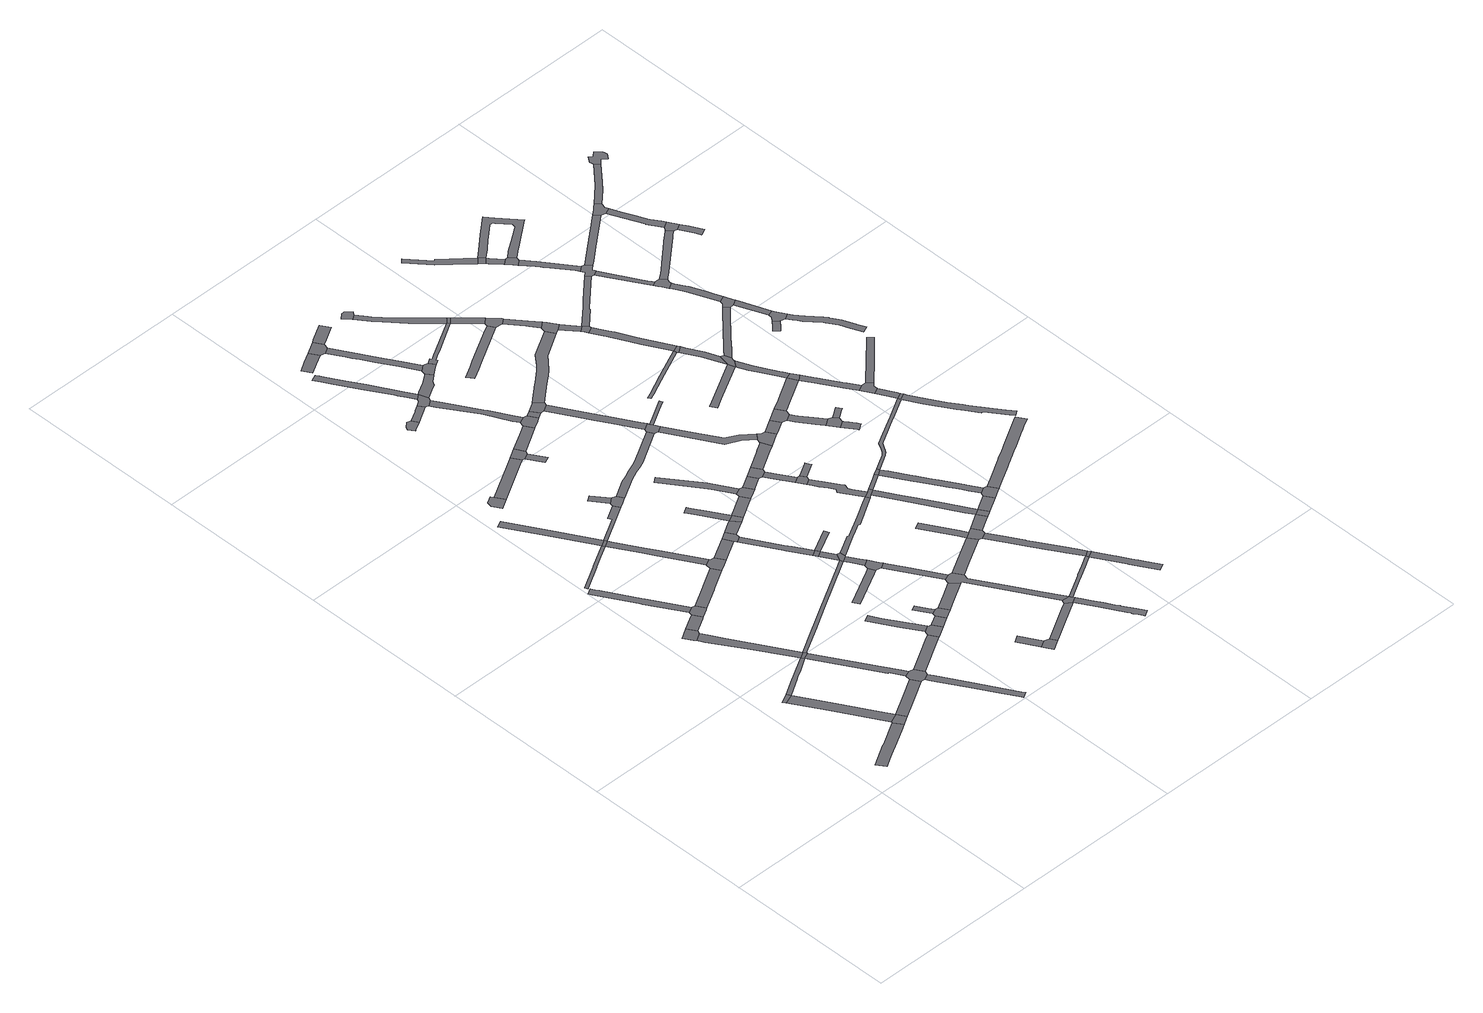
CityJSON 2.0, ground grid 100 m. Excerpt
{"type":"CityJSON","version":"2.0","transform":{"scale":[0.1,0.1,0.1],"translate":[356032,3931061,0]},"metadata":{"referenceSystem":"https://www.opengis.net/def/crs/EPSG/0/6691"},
"CityObjects":{
"road1":{"type":"Road","attributes":{"RoadStructureAttribute.sectionType":"1"},"geometry":[{"type":"MultiSurface","lod":"1","boundaries":[[[0,1,2,3,4,5,6,7,8,9]]]}]},
"road2":{"type":"Road","geometry":[{"type":"MultiSurface","lod":"1","boundaries":[[[10,11,12,13]]]}]},
"road3":{"type":"Road","attributes":{"RoadStructureAttribute.sectionType":"1"},"geometry":[{"type":"MultiSurface","lod":"1","boundaries":[[[13,14,15,16,17,18,19,10]]]}]},
"road4":{"type":"Road","geometry":[{"type":"MultiSurface","lod":"1","boundaries":[[[5,20,16,15,21,6]]]}]},
"road5":{"type":"Road","geometry":[{"type":"MultiSurface","lod":"1","boundaries":[[[22,23,24,25,26,27,28]]]}]},
"road6":{"type":"Road","attributes":{"RoadStructureAttribute.sectionType":"1"},"geometry":[{"type":"MultiSurface","lod":"1","boundaries":[[[29,30,31,24,23,32,33,34,35,36]]]}]},
"road7":{"type":"Road","attributes":{"RoadStructureAttribute.sectionType":"1"},"geometry":[{"type":"MultiSurface","lod":"1","boundaries":[[[37,35,38,39,11,10,40,41,42,37,43,44,45,46,47,48,49,50,51]]]}]},
"road8":{"type":"Road","attributes":{"RoadStructureAttribute.sectionType":"1"},"geometry":[{"type":"MultiSurface","lod":"1","boundaries":[[[52,53,26,25,54,55,56]]]}]},
"road9":{"type":"Road","attributes":{"RoadStructureAttribute.sectionType":"1"},"geometry":[{"type":"MultiSurface","lod":"1","boundaries":[[[57,58,59,60,61,62,63,64,65,66,67]]]}]},
"road10":{"type":"Road","attributes":{"RoadStructureAttribute.sectionType":"1"},"geometry":[{"type":"MultiSurface","lod":"1","boundaries":[[[68,69,16,20,70,71,72]]]}]},
"road11":{"type":"Road","geometry":[{"type":"MultiSurface","lod":"1","boundaries":[[[73,36,35,37,51]]]}]},
"road12":{"type":"Road","geometry":[{"type":"MultiSurface","lod":"1","boundaries":[[[55,74,75,76,77,61,60,56]]]}]},
"road13":{"type":"Road","attributes":{"RoadStructureAttribute.sectionType":"1"},"geometry":[{"type":"MultiSurface","lod":"1","boundaries":[[[78,79,80,81,82,83,84,85,86,87,88]]]}]},
"road14":{"type":"Road","geometry":[{"type":"MultiSurface","lod":"1","boundaries":[[[89,90,47,46,68,72,91,92,93]]]}]},
"road15":{"type":"Road","attributes":{"RoadStructureAttribute.sectionType":"1"},"geometry":[{"type":"MultiSurface","lod":"1","boundaries":[[[94,95,96,97,98,99,100,88]]]}]},
"road16":{"type":"Road","attributes":{"RoadStructureAttribute.sectionType":"1"},"geometry":[{"type":"MultiSurface","lod":"1","boundaries":[[[92,101,102,103,104,105,106,107,108,109,110,93]]]}]},
"road17":{"type":"Road","attributes":{"RoadStructureAttribute.sectionType":"1"},"geometry":[{"type":"MultiSurface","lod":"1","boundaries":[[[111,112,77,76,113,114,115,116]]]}]},
"road18":{"type":"Road","geometry":[{"type":"MultiSurface","lod":"1","boundaries":[[[87,117,94,88]]]}]},
"road19":{"type":"Road","geometry":[{"type":"MultiSurface","lod":"1","boundaries":[[[118,119,120,121,122,123,124,125,126,127]]]}]},
"road20":{"type":"Road","attributes":{"RoadStructureAttribute.sectionType":"1"},"geometry":[{"type":"MultiSurface","lod":"1","boundaries":[[[89,128,129,130,131,132,90]]]}]},
"road21":{"type":"Road","attributes":{"RoadStructureAttribute.sectionType":"1"},"geometry":[{"type":"MultiSurface","lod":"1","boundaries":[[[133,134,135,117,87,136,137,138,139,140]]]}]},
"road22":{"type":"Road","attributes":{"RoadStructureAttribute.sectionType":"1"},"geometry":[{"type":"MultiSurface","lod":"1","boundaries":[[[73,141,142,143,144,145,146,147,148,149,150,151,36]]]}]},
"road23":{"type":"Road","geometry":[{"type":"MultiSurface","lod":"1","boundaries":[[[139,116,115,152,153,154,155,156,140]]]}]},
"road24":{"type":"Road","attributes":{"RoadStructureAttribute.sectionType":"1"},"geometry":[{"type":"MultiSurface","lod":"1","boundaries":[[[157,158,159,94,117,160,161,162]]]}]},
"road25":{"type":"Road","attributes":{"RoadStructureAttribute.sectionType":"1"},"geometry":[{"type":"MultiSurface","lod":"1","boundaries":[[[163,164,165,166,167,168,169,170]]]}]},
"road26":{"type":"Road","attributes":{"RoadStructureAttribute.sectionType":"1"},"geometry":[{"type":"MultiSurface","lod":"1","boundaries":[[[171,172,125,124,173,174,175,176]]]}]},
"road27":{"type":"Road","geometry":[{"type":"MultiSurface","lod":"1","boundaries":[[[129,177,178,179,170,169,130]]]}]},
"road28":{"type":"Road","attributes":{"RoadStructureAttribute.sectionType":"1"},"geometry":[{"type":"MultiSurface","lod":"1","boundaries":[[[153,180,181,154]]]}]},
"road29":{"type":"Road","geometry":[{"type":"MultiSurface","lod":"1","boundaries":[[[182,183,184,185]]]}]},
"road30":{"type":"Road","attributes":{"RoadStructureAttribute.sectionType":"1"},"geometry":[{"type":"MultiSurface","lod":"1","boundaries":[[[186,178,177,187,188,189]]]}]},
"road31":{"type":"Road","geometry":[{"type":"MultiSurface","lod":"1","boundaries":[[[184,162,161,190,191,192,193,185]]]}]},
"road32":{"type":"Road","geometry":[{"type":"MultiSurface","lod":"1","boundaries":[[[194,195,196,197,198,199,200]]]}]},
"road33":{"type":"Road","geometry":[{"type":"MultiSurface","lod":"1","boundaries":[[[201,202,203,204,205,206]]]}]},
"road34":{"type":"Road","attributes":{"RoadStructureAttribute.sectionType":"1"},"geometry":[{"type":"MultiSurface","lod":"1","boundaries":[[[207,208,209,210,211,212]]]}]},
"road35":{"type":"Road","geometry":[{"type":"MultiSurface","lod":"1","boundaries":[[[213,214,215,181,180,216]]]}]},
"road36":{"type":"Road","geometry":[{"type":"MultiSurface","lod":"1","boundaries":[[[188,217,218,206,205,189]]]}]},
"road37":{"type":"Road","geometry":[{"type":"MultiSurface","lod":"1","boundaries":[[[219,220,221,222]]]}]},
"road38":{"type":"Road","geometry":[{"type":"MultiSurface","lod":"1","boundaries":[[[175,223,224,225,226,176]]]}]},
"road39":{"type":"Road","attributes":{"RoadStructureAttribute.sectionType":"1"},"geometry":[{"type":"MultiSurface","lod":"1","boundaries":[[[227,228,229,230,213,216,231,232,233]]]}]},
"road40":{"type":"Road","geometry":[{"type":"MultiSurface","lod":"1","boundaries":[[[234,235,224,223]]]}]},
"road41":{"type":"Road","geometry":[{"type":"MultiSurface","lod":"1","boundaries":[[[221,236,237,238,239,222]]]}]},
"road42":{"type":"Road","attributes":{"RoadStructureAttribute.sectionType":"1"},"geometry":[{"type":"MultiSurface","lod":"1","boundaries":[[[199,240,241,242,243,200]]]}]},
"road43":{"type":"Road","attributes":{"RoadStructureAttribute.sectionType":"1"},"geometry":[{"type":"MultiSurface","lod":"1","boundaries":[[[244,245,246,215,214]]]}]},
"road44":{"type":"Road","attributes":{"RoadStructureAttribute.sectionType":"1"},"geometry":[{"type":"MultiSurface","lod":"1","boundaries":[[[247,248,249,250,251,252,245,253]]]}]},
"road45":{"type":"Road","geometry":[{"type":"MultiSurface","lod":"1","boundaries":[[[254,255,227,233]]]}]},
"road46":{"type":"Road","attributes":{"RoadStructureAttribute.sectionType":"1"},"geometry":[{"type":"MultiSurface","lod":"1","boundaries":[[[254,147,256,255]]]}]},
"road47":{"type":"Road","attributes":{"RoadStructureAttribute.sectionType":"1"},"geometry":[{"type":"MultiSurface","lod":"1","boundaries":[[[257,258,259,260,261,262,263,264,265,266,267,268,269,270,271,272]]]}]},
"road48":{"type":"Road","geometry":[{"type":"MultiSurface","lod":"1","boundaries":[[[273,274,275,256,147,146]]]}]},
"road49":{"type":"Road","geometry":[{"type":"MultiSurface","lod":"1","boundaries":[[[245,244,276,253]]]}]},
"road50":{"type":"Road","geometry":[{"type":"MultiSurface","lod":"1","boundaries":[[[277,278,279,218,217,280,281]]]}]},
"road51":{"type":"Road","attributes":{"RoadStructureAttribute.sectionType":"1"},"geometry":[{"type":"MultiSurface","lod":"1","boundaries":[[[282,283,284,285,286,287]]]}]},
"road52":{"type":"Road","attributes":{"RoadStructureAttribute.sectionType":"1"},"geometry":[{"type":"MultiSurface","lod":"1","boundaries":[[[288,289,290,291,273,146]]]}]},
"road53":{"type":"Road","attributes":{"RoadStructureAttribute.sectionType":"1"},"geometry":[{"type":"MultiSurface","lod":"1","boundaries":[[[292,226,225,293,294,295]]]}]},
"road54":{"type":"Road","geometry":[{"type":"MultiSurface","lod":"1","boundaries":[[[296,297,298,272,271,299,241,240]]]}]},
"road55":{"type":"Road","geometry":[{"type":"MultiSurface","lod":"1","boundaries":[[[300,301,290,289,212,211,302,303]]]}]},
"road56":{"type":"Road","geometry":[{"type":"MultiSurface","lod":"1","boundaries":[[[304,305,227,255]]]}]},
"road57":{"type":"Road","attributes":{"RoadStructureAttribute.sectionType":"1"},"geometry":[{"type":"MultiSurface","lod":"1","boundaries":[[[306,307,308,300,303,309,310,311,312]]]}]},
"road58":{"type":"Road","attributes":{"RoadStructureAttribute.sectionType":"1"},"geometry":[{"type":"MultiSurface","lod":"1","boundaries":[[[313,314,315,316,317,297,296,318,319,320,321,322]]]}]},
"road59":{"type":"Road","attributes":{"RoadStructureAttribute.sectionType":"1"},"geometry":[{"type":"MultiSurface","lod":"1","boundaries":[[[253,276,323,324]]]}]},
"road60":{"type":"Road","geometry":[{"type":"MultiSurface","lod":"1","boundaries":[[[325,284,283,326,327,328]]]}]},
"road61":{"type":"Road","attributes":{"RoadStructureAttribute.sectionType":"1"},"geometry":[{"type":"MultiSurface","lod":"1","boundaries":[[[329,330,331,332,333,334,193,192,335,336,337,338,339,340,341]]]}]},
"road62":{"type":"Road","attributes":{"RoadStructureAttribute.sectionType":"1"},"geometry":[{"type":"MultiSurface","lod":"1","boundaries":[[[342,343,344,345,346,347,348,349,350,351]]]}]},
"road63":{"type":"Road","attributes":{"RoadStructureAttribute.sectionType":"1"},"geometry":[{"type":"MultiSurface","lod":"1","boundaries":[[[352,353,354,272,298,355,356,357,358,359,360]]]}]},
"road64":{"type":"Road","geometry":[{"type":"MultiSurface","lod":"1","boundaries":[[[295,294,361,362,363,313,322]]]}]},
"road65":{"type":"Road","attributes":{"RoadStructureAttribute.sectionType":"1"},"geometry":[{"type":"MultiSurface","lod":"1","boundaries":[[[326,364,365,366,367,368,369,370,371,372,373,374,327]]]}]},
"road66":{"type":"Road","attributes":{"RoadStructureAttribute.sectionType":"1"},"geometry":[{"type":"MultiSurface","lod":"1","boundaries":[[[375,376,377,378,379,380,381,382,383,384,385,386,239,238,387,388,384,389,390,391,392,393,394,395,396,397]]]}]},
"road67":{"type":"Road","attributes":{"RoadStructureAttribute.sectionType":"1"},"geometry":[{"type":"MultiSurface","lod":"1","boundaries":[[[312,277,281,398,399,400,401,402,403,404,405,406,407,306]]]}]},
"road68":{"type":"Road","geometry":[{"type":"MultiSurface","lod":"1","boundaries":[[[323,408,409,410,342,351,411,324]]]}]},
"road69":{"type":"Road","attributes":{"RoadStructureAttribute.sectionType":"1"},"geometry":[{"type":"MultiSurface","lod":"1","boundaries":[[[363,362,412,413]]]}]},
"road70":{"type":"Road","attributes":{"RoadStructureAttribute.sectionType":"1"},"geometry":[{"type":"MultiSurface","lod":"1","boundaries":[[[414,415,416,417,325,328]]]}]},
"road71":{"type":"Road","attributes":{"RoadStructureAttribute.sectionType":"1"},"geometry":[{"type":"MultiSurface","lod":"1","boundaries":[[[418,419,420,421,422,423,275,274,424,425,426,427,428,429,430,431,432]]]}]},
"road72":{"type":"Road","geometry":[{"type":"MultiSurface","lod":"1","boundaries":[[[359,433,434,435,436,370,369,360]]]}]},
"road73":{"type":"Road","geometry":[{"type":"MultiSurface","lod":"1","boundaries":[[[412,437,438,439,440,441,442,443,413]]]}]},
"road74":{"type":"Road","geometry":[{"type":"MultiSurface","lod":"1","boundaries":[[[401,385,384,383,444,402]]]}]},
"road75":{"type":"Road","attributes":{"RoadStructureAttribute.sectionType":"1"},"geometry":[{"type":"MultiSurface","lod":"1","boundaries":[[[445,446,410,409,447,448]]]}]},
"road76":{"type":"Road","attributes":{"RoadStructureAttribute.sectionType":"1"},"geometry":[{"type":"MultiSurface","lod":"1","boundaries":[[[449,407,406,450,451,452]]]}]},
"road77":{"type":"Road","attributes":{"RoadStructureAttribute.sectionType":"1"},"geometry":[{"type":"MultiSurface","lod":"1","boundaries":[[[453,454,455,456,457,458,459,460,461,462,439,438]]]}]},
"road78":{"type":"Road","geometry":[{"type":"MultiSurface","lod":"1","boundaries":[[[463,464,445,448,465,466]]]}]},
"road79":{"type":"Road","attributes":{"RoadStructureAttribute.sectionType":"1"},"geometry":[{"type":"MultiSurface","lod":"1","boundaries":[[[465,467,468,469,470,466]]]}]},
"road80":{"type":"Road","geometry":[{"type":"MultiSurface","lod":"1","boundaries":[[[340,471,472,473,474,458,457,341]]]}]},
"road81":{"type":"Road","geometry":[{"type":"MultiSurface","lod":"1","boundaries":[[[475,476,477,478,479,480]]]}]},
"road82":{"type":"Road","geometry":[{"type":"MultiSurface","lod":"1","boundaries":[[[481,469,468,482,483,484]]]}]},
"road83":{"type":"Road","attributes":{"RoadStructureAttribute.sectionType":"1"},"geometry":[{"type":"MultiSurface","lod":"1","boundaries":[[[485,486,487,488,489,490,452]]]}]},
"road84":{"type":"Road","attributes":{"RoadStructureAttribute.sectionType":"1"},"geometry":[{"type":"MultiSurface","lod":"1","boundaries":[[[491,492,493,494,495,496,402,444,497,498,499,500,501,502,503,504,505]]]}]},
"road85":{"type":"Road","attributes":{"RoadStructureAttribute.sectionType":"1"},"geometry":[{"type":"MultiSurface","lod":"1","boundaries":[[[506,507,508,509,510,435,434,511,512,513,514,515,516,517,518]]]}]},
"road86":{"type":"Road","attributes":{"RoadStructureAttribute.sectionType":"1"},"geometry":[{"type":"MultiSurface","lod":"1","boundaries":[[[519,520,521,522,523,524,525,526,483,482,527,528,529,530,531,532,432]]]}]},
"road87":{"type":"Road","geometry":[{"type":"MultiSurface","lod":"1","boundaries":[[[451,533,534,535,536,537,485,452]]]}]},
"road88":{"type":"Road","attributes":{"RoadStructureAttribute.sectionType":"1"},"geometry":[{"type":"MultiSurface","lod":"1","boundaries":[[[538,539,540,541,542,464,463,543,544,545]]]}]},
"road89":{"type":"Road","geometry":[{"type":"MultiSurface","lod":"1","boundaries":[[[431,546,547,548,519,432]]]}]},
"road90":{"type":"Road","attributes":{"RoadStructureAttribute.sectionType":"1"},"geometry":[{"type":"MultiSurface","lod":"1","boundaries":[[[549,550,551,552,553,554,555,556,557,558,559,560]]]}]},
"road91":{"type":"Road","geometry":[{"type":"MultiSurface","lod":"1","boundaries":[[[561,562,563,564,481,484]]]}]},
"road92":{"type":"Road","attributes":{"RoadStructureAttribute.sectionType":"1"},"geometry":[{"type":"MultiSurface","lod":"1","boundaries":[[[471,565,566,567,568,569,570,571,572,472]]]}]},
"road93":{"type":"Road","geometry":[{"type":"MultiSurface","lod":"1","boundaries":[[[473,573,574,575,576,474]]]}]},
"road94":{"type":"Road","attributes":{"RoadStructureAttribute.sectionType":"1"},"geometry":[{"type":"MultiSurface","lod":"1","boundaries":[[[577,578,579,580,581,582,583,476,475,584,585,586,587,518]]]}]},
"road95":{"type":"Road","attributes":{"RoadStructureAttribute.sectionType":"1"},"geometry":[{"type":"MultiSurface","lod":"1","boundaries":[[[588,589,590,591,592,593,594,442,441,595,596,597,598,599,600,601]]]}]},
"road96":{"type":"Road","attributes":{"RoadStructureAttribute.sectionType":"1"},"geometry":[{"type":"MultiSurface","lod":"1","boundaries":[[[602,603,604,605,606,607,608,609,610,534,533,611,612,613,614,615,616,617,618,505]]]}]},
"road97":{"type":"Road","attributes":{"RoadStructureAttribute.sectionType":"1"},"geometry":[{"type":"MultiSurface","lod":"1","boundaries":[[[536,619,620,621,622,537]]]}]},
"road98":{"type":"Road","attributes":{"RoadStructureAttribute.sectionType":"1"},"geometry":[{"type":"MultiSurface","lod":"1","boundaries":[[[623,624,625,547,546,626,627,628,621,629]]]}]},
"road99":{"type":"Road","attributes":{"RoadStructureAttribute.sectionType":"1"},"geometry":[{"type":"MultiSurface","lod":"1","boundaries":[[[630,548,547,631,632,633]]]}]},
"road100":{"type":"Road","geometry":[{"type":"MultiSurface","lod":"1","boundaries":[[[544,634,635,636,637,638,569,568,639,545]]]}]},
"road101":{"type":"Road","geometry":[{"type":"MultiSurface","lod":"1","boundaries":[[[505,504,640,602]]]}]},
"road102":{"type":"Road","geometry":[{"type":"MultiSurface","lod":"1","boundaries":[[[517,641,577,518]]]}]},
"road103":{"type":"Road","geometry":[{"type":"MultiSurface","lod":"1","boundaries":[[[621,620,642,643,644,645,629]]]}]},
"road104":{"type":"Road","geometry":[{"type":"MultiSurface","lod":"1","boundaries":[[[633,632,646,647]]]}]},
"road105":{"type":"Road","attributes":{"RoadStructureAttribute.sectionType":"1"},"geometry":[{"type":"MultiSurface","lod":"1","boundaries":[[[648,649,650,651,652,653,640,504,654,655,656,657,658,659]]]}]},
"road106":{"type":"Road","attributes":{"RoadStructureAttribute.sectionType":"1"},"geometry":[{"type":"MultiSurface","lod":"1","boundaries":[[[660,661,662,641,517,663,664,665]]]}]},
"road107":{"type":"Road","attributes":{"RoadStructureAttribute.sectionType":"1"},"geometry":[{"type":"MultiSurface","lod":"1","boundaries":[[[636,666,667,668,637]]]}]},
"road108":{"type":"Road","attributes":{"RoadStructureAttribute.sectionType":"1"},"geometry":[{"type":"MultiSurface","lod":"1","boundaries":[[[645,669,670,671,672,673,629]]]}]},
"road109":{"type":"Road","attributes":{"RoadStructureAttribute.sectionType":"1"},"geometry":[{"type":"MultiSurface","lod":"1","boundaries":[[[632,674,675,676,677,678,679,680,681,682,683,684,685,686,687,688,689,690,691,646]]]}]},
"road110":{"type":"Road","geometry":[{"type":"MultiSurface","lod":"1","boundaries":[[[692,660,665,549,560,693,694]]]}]},
"road111":{"type":"Road","attributes":{"RoadStructureAttribute.sectionType":"1"},"geometry":[{"type":"MultiSurface","lod":"1","boundaries":[[[695,696,697,698,699,700,701,702,703]]]}]},
"road112":{"type":"Road","attributes":{"RoadStructureAttribute.sectionType":"1"},"geometry":[{"type":"MultiSurface","lod":"1","boundaries":[[[693,704,705,706,707,708,694]]]}]},
"road113":{"type":"Road","geometry":[{"type":"MultiSurface","lod":"1","boundaries":[[[709,710,668,667,711,712]]]}]},
"road114":{"type":"Road","geometry":[{"type":"MultiSurface","lod":"1","boundaries":[[[683,682,713,670,669,714,715,716]]]}]},
"road115":{"type":"Road","geometry":[{"type":"MultiSurface","lod":"1","boundaries":[[[600,717,718,719,707,706,601]]]}]},
"road116":{"type":"Road","attributes":{"RoadStructureAttribute.sectionType":"1"},"geometry":[{"type":"MultiSurface","lod":"1","boundaries":[[[711,720,721,722,723,724,725,726,727,712]]]}]},
"road117":{"type":"Road","attributes":{"RoadStructureAttribute.sectionType":"1"},"geometry":[{"type":"MultiSurface","lod":"1","boundaries":[[[728,729,730,731,732,733]]]}]},
"road118":{"type":"Road","attributes":{"RoadStructureAttribute.sectionType":"1"},"geometry":[{"type":"MultiSurface","lod":"1","boundaries":[[[718,717,734,735]]]}]},
"road119":{"type":"Road","geometry":[{"type":"MultiSurface","lod":"1","boundaries":[[[736,737,724,723,738,739]]]}]},
"road120":{"type":"Road","geometry":[{"type":"MultiSurface","lod":"1","boundaries":[[[740,735,734,741,742,743]]]}]},
"road121":{"type":"Road","attributes":{"RoadStructureAttribute.sectionType":"1"},"geometry":[{"type":"MultiSurface","lod":"1","boundaries":[[[738,744,745,746,747,748,749,750,751,752,739]]]}]},
"road122":{"type":"Road","attributes":{"RoadStructureAttribute.sectionType":"1"},"geometry":[{"type":"MultiSurface","lod":"1","boundaries":[[[742,753,754,755,756,757,703,758,759,760,761,762,763,743]]]}]},
"road123":{"type":"Road","attributes":{"RoadStructureAttribute.sectionType":"1"},"geometry":[{"type":"MultiSurface","lod":"1","boundaries":[[[764,765,766,767,768,769,770,771,772,773,774,710,709]]]}]},
"road124":{"type":"Road","geometry":[{"type":"MultiSurface","lod":"1","boundaries":[[[736,775,776,777,778,779,780,781,782,737]]]}]},
"road125":{"type":"Road","geometry":[{"type":"MultiSurface","lod":"1","boundaries":[[[783,758,703,702,784]]]}]},
"road126":{"type":"Road","attributes":{"RoadStructureAttribute.sectionType":"1"},"geometry":[{"type":"MultiSurface","lod":"1","boundaries":[[[785,786,787,788,789,790,791,792,793,794]]]}]},
"road127":{"type":"Road","attributes":{"RoadStructureAttribute.sectionType":"1"},"geometry":[{"type":"MultiSurface","lod":"1","boundaries":[[[795,796,797,783,784,798,799,733]]]}]},
"road128":{"type":"Road","geometry":[{"type":"MultiSurface","lod":"1","boundaries":[[[800,801,802,803,795,733,732,804]]]}]},
"road129":{"type":"Road","attributes":{"RoadStructureAttribute.sectionType":"1"},"geometry":[{"type":"MultiSurface","lod":"1","boundaries":[[[805,806,807,770,808,809,810,811,812,813,800,804]]]}]},
"road130":{"type":"Road","attributes":{"RoadStructureAttribute.sectionType":"1"},"geometry":[{"type":"MultiSurface","lod":"1","boundaries":[[[646,814,815,816,817,818,819,820,821,822,823,824,825,826,827,828,829,830,831,832,833,834,835,836,837,838,839,840,841,842,843,844,845,846,827,847,848,849,850,851,852,853,854,855,856,857,858,859,860,647]]]}]},
"road131":{"type":"Road","geometry":[{"type":"MultiSurface","lod":"1","boundaries":[[[769,861,808,770]]]}]},
"road132":{"type":"Road","attributes":{"RoadStructureAttribute.sectionType":"1"},"geometry":[{"type":"MultiSurface","lod":"1","boundaries":[[[740,862,863,864,865,866,867,868,735]]]}]},
"road133":{"type":"Road","attributes":{"RoadStructureAttribute.sectionType":"1"},"geometry":[{"type":"MultiSurface","lod":"1","boundaries":[[[715,869,870,871,872,873,874,875,876,877,878,879,880,881,882,883,884,885,886,887,888,889,890,891,892,893,716]]]}]},
"road134":{"type":"Road","geometry":[{"type":"MultiSurface","lod":"1","boundaries":[[[894,789,788,895,896]]]}]},
"road135":{"type":"Road","attributes":{"RoadStructureAttribute.sectionType":"1"},"geometry":[{"type":"MultiSurface","lod":"1","boundaries":[[[897,898,899,900,894,896]]]}]},
"road136":{"type":"Road","attributes":{"RoadStructureAttribute.sectionType":"1"},"geometry":[{"type":"MultiSurface","lod":"1","boundaries":[[[901,902,903,904,905,861,769,906,907,908]]]}]},
"road137":{"type":"Road","geometry":[{"type":"MultiSurface","lod":"1","boundaries":[[[909,910,911,899,898,912,913]]]}]},
"road138":{"type":"Road","geometry":[{"type":"MultiSurface","lod":"1","boundaries":[[[901,908,914,915,916,917,918]]]}]},
"road139":{"type":"Road","attributes":{"RoadStructureAttribute.sectionType":"1"},"geometry":[{"type":"MultiSurface","lod":"1","boundaries":[[[919,915,914,920,847,921]]]}]},
"road140":{"type":"Road","geometry":[{"type":"MultiSurface","lod":"1","boundaries":[[[847,827,846,921]]]}]},
"road141":{"type":"Road","attributes":{"RoadStructureAttribute.sectionType":"1"},"geometry":[{"type":"MultiSurface","lod":"1","boundaries":[[[922,923,924,925,926,927,803,802,928,929,930,931,932,933,934,935]]]}]},
"road142":{"type":"Road","attributes":{"RoadStructureAttribute.sectionType":"1"},"geometry":[{"type":"MultiSurface","lod":"1","boundaries":[[[936,909,913,937,938,939,940,941,942,943]]]}]},
"road143":{"type":"Road","geometry":[{"type":"MultiSurface","lod":"1","boundaries":[[[942,944,866,865,945,946,947,948,949,950,951,952,943]]]}]},
"road144":{"type":"Road","attributes":{"RoadStructureAttribute.sectionType":"1"},"geometry":[{"type":"MultiSurface","lod":"1","boundaries":[[[910,953,954,955,956,957,958,959,960,789,894,961,962,963,964,965,966,967,968,969,970,971,972,911]]]}]},
"road145":{"type":"Road","attributes":{"RoadStructureAttribute.sectionType":"1"},"geometry":[{"type":"MultiSurface","lod":"1","boundaries":[[[973,974,975,976,977,978,979,980,981,982,983,946,945]]]}]},
"road146":{"type":"Road","geometry":[{"type":"MultiSurface","lod":"1","boundaries":[[[984,985,986,987,988,989,990,991]]]}]},
"road147":{"type":"Road","attributes":{"RoadStructureAttribute.sectionType":"1"},"geometry":[{"type":"MultiSurface","lod":"1","boundaries":[[[917,992,993,994,995,996,997,918]]]}]},
"road148":{"type":"Road","geometry":[{"type":"MultiSurface","lod":"1","boundaries":[[[998,999,1000,1001,977,976,1002,1003,1004,1005,1006,1007]]]}]},
"road149":{"type":"Road","attributes":{"RoadStructureAttribute.sectionType":"1"},"geometry":[{"type":"MultiSurface","lod":"1","boundaries":[[[1008,1009,1010,1011,1012,1013,1014,1007,1006,1015,1016,1017,1018,1019,1020,1021,1022]]]}]},
"road150":{"type":"Road","geometry":[{"type":"MultiSurface","lod":"1","boundaries":[[[1023,1024,935,934,1025,1026,1027,1008,1022]]]}]},
"road151":{"type":"Road","attributes":{"RoadStructureAttribute.sectionType":"1"},"geometry":[{"type":"MultiSurface","lod":"1","boundaries":[[[1028,1029,1026,1025,1030]]]}]},
"road152":{"type":"Road","geometry":[{"type":"MultiSurface","lod":"1","boundaries":[[[1031,1032,1033,1028,1030,1034,984,991]]]}]},
"road153":{"type":"Road","attributes":{"RoadStructureAttribute.sectionType":"1"},"geometry":[{"type":"MultiSurface","lod":"1","boundaries":[[[1035,1036,1037,1038,1039,1040,1041,951,950,1042,1043,1044,1045,1046,1047,1048]]]}]},
"road154":{"type":"Road","attributes":{"RoadStructureAttribute.sectionType":"1"},"geometry":[{"type":"MultiSurface","lod":"1","boundaries":[[[1049,1050,1051,1052,1053,1054,1055,1056,1057,1058,1059,1060,1061,1062,1032,1031,1063,1064,1065,1066,1067,1068,1069,1070,1071]]]}]},
"road155":{"type":"Road","attributes":{"RoadStructureAttribute.sectionType":"1"},"geometry":[{"type":"MultiSurface","lod":"1","boundaries":[[[1072,1073,1074,1075,1001,1000,1076,1077,1078,1079,1080,1081]]]}]},
"road156":{"type":"Road","geometry":[{"type":"MultiSurface","lod":"1","boundaries":[[[1082,1083,1084,1085,1086,1087,1035,1048,1088,1089]]]}]},
"road157":{"type":"Road","attributes":{"RoadStructureAttribute.sectionType":"1"},"geometry":[{"type":"MultiSurface","lod":"1","boundaries":[[[1088,1090,1091,1092,1093,1094,1095,1096,1097,1098,1099,1089]]]}]},
"road158":{"type":"Road","geometry":[{"type":"MultiSurface","lod":"1","boundaries":[[[1094,1093,1100,1081,1080,1101,1102]]]}]},
"road159":{"type":"Road","attributes":{"RoadStructureAttribute.sectionType":"1"},"geometry":[{"type":"MultiSurface","lod":"1","boundaries":[[[1101,1103,1104,1105,1106,1107,1108,1109,1102]]]}]},
"road160":{"type":"Road","attributes":{"RoadStructureAttribute.sectionType":"1"},"geometry":[{"type":"MultiSurface","lod":"1","boundaries":[[[1110,1111,1112,1113,1114,1115,1084,1083]]]}]},
"road161":{"type":"Road","geometry":[{"type":"MultiSurface","lod":"1","boundaries":[[[1116,1113,1112,1117,1118,1119,1120,1121,1122,1123,1124,1125]]]}]}
},
"vertices":[
[158,123,0],[176,134,0],[236,169,0],[289,200,0],[392,259,0],[437,286,0],[402,335,0],[260,252,0],[250,247,0],[121,172,0],
[189,832,0],[177,853,0],[123,826,0],[133,809,0],
[244,619,0],[403,344,0],[459,368,0],[416,442,0],[304,634,0],[225,770,0],
[489,316,0],[407,338,0],
[133,1461,0],[144,1451,0],[188,1479,0],[196,1498,0],[166,1550,0],[128,1528,0],[103,1513,0],
[319,1252,0],[255,1362,0],[211,1440,0],[165,1412,0],[278,1228,0],[397,1033,0],[419,997,0],[454,1017,0],
[429,979,0],[297,925,0],[282,916,0],[295,897,0],[309,905,0],[353,930,0],[553,768,0],[646,610,0],[651,613,0],[696,535,0],[729,549,0],[709,582,0],[657,671,0],[584,796,0],[467,996,0],
[247,1597,0],[244,1595,0],[277,1545,0],[289,1552,0],[259,1604,0],
[14,2055,0],[133,1847,0],[143,1830,0],[263,1624,0],[298,1643,0],[178,1851,0],[168,1867,0],[60,2054,0],[49,2073,0],[38,2093,0],[4,2073,0],
[689,502,0],[582,440,0],[580,369,0],[612,388,0],[722,452,0],
[464,1001,0],
[313,1566,0],[326,1573,0],[348,1586,0],[317,1638,0],
[166,2202,0],[164,2200,0],[25,2120,0],[23,2119,0],[32,2102,0],[33,2103,0],[173,2185,0],[175,2186,0],[242,2225,0],[314,2267,0],[304,2282,0],
[788,490,0],[756,541,0],[723,452,0],[743,449,0],[778,468,0],
[339,2303,0],[202,2541,0],[74,2762,0],[37,2744,0],[167,2522,0],[168,2521,0],[293,2302,0],
[761,418,0],[872,226,0],[942,107,0],[987,29,0],[998,10,0],[1030,28,0],[1019,48,0],[992,95,0],[905,247,0],[796,438,0],
[451,1716,0],[440,1709,0],[470,1657,0],[482,1664,0],[597,1731,0],[566,1783,0],
[348,2287,0],
[125,2898,0],[122,2886,0],[119,2875,0],[149,2824,0],[177,2840,0],[209,2859,0],[211,2860,0],[177,2910,0],[166,2928,0],[126,2904,0],
[996,612,0],[1017,624,0],[987,676,0],[948,653,0],[873,610,0],
[480,2058,0],[442,2124,0],[359,2269,0],[409,2101,0],[446,2036,0],[540,1875,0],[573,1816,0],[609,1837,0],
[470,1006,0],[631,1099,0],[657,1114,0],[761,1175,0],[1039,1337,0],[1073,1357,0],[1066,1373,0],[1014,1343,0],[752,1192,0],[655,1135,0],[596,1100,0],
[618,1744,0],[667,1772,0],[637,1824,0],[617,1827,0],[614,1827,0],
[467,2405,0],[478,2384,0],[477,2383,0],[487,2368,0],[570,2417,0],[549,2453,0],
[1015,750,0],[910,924,0],[875,986,0],[840,966,0],[921,824,0],[979,729,0],[995,702,0],[1031,723,0],
[413,3048,0],[380,3028,0],[410,2976,0],[442,2994,0],[471,3012,0],[441,3064,0],
[1082,661,0],[1051,713,0],[1035,717,0],
[792,1845,0],[763,1898,0],
[520,2589,0],[488,2566,0],[554,2474,0],[586,2499,0],
[1058,717,0],[1083,662,0],[1141,696,0],[1111,748,0],
[591,2429,0],[622,2447,0],[635,2454,0],[613,2491,0],
[261,3611,0],[234,3589,0],[227,3570,0],[247,3536,0],[254,3541,0],[304,3569,0],[284,3604,0],
[1126,815,0],[1090,875,0],[1064,860,0],[1100,797,0],[1117,769,0],[1145,783,0],
[1095,1218,0],[890,1107,0],[909,1073,0],[1116,1183,0],[1139,1196,0],[1121,1233,0],
[834,1848,0],[837,1871,0],[806,1923,0],[801,1829,0],
[1196,728,0],[1165,780,0],
[1296,355,0],[1257,332,0],[1324,214,0],[1363,236,0],
[485,3008,0],[522,3026,0],[529,3046,0],[499,3098,0],
[1029,1513,0],[968,1615,0],[959,1631,0],[948,1649,0],[916,1631,0],[927,1612,0],[996,1493,0],
[539,2917,0],[576,2935,0],
[1336,192,0],[1356,157,0],[1417,192,0],[1396,228,0],
[406,3628,0],[385,3663,0],[350,3642,0],[346,3640,0],
[921,1920,0],[884,1968,0],[868,1959,0],
[853,2101,0],[813,2169,0],[801,2189,0],[766,2168,0],[769,2163,0],[800,2110,0],[920,1989,0],
[1010,1470,0],[1043,1490,0],
[1088,1416,0],
[433,3744,0],[406,3793,0],[315,3954,0],[262,4046,0],[207,4142,0],[195,4163,0],[185,4180,0],[148,4163,0],[171,4124,0],[204,4068,0],[282,3933,0],[360,3800,0],[368,3785,0],[391,3742,0],[417,3697,0],[446,3719,0],
[1107,1376,0],[1107,1378,0],[1107,1411,0],
[949,1937,0],
[1330,875,0],[1245,826,0],[1239,822,0],[1233,749,0],[1372,831,0],
[246,4234,0],[305,4268,0],[275,4321,0],[214,4286,0],[159,4253,0],[189,4201,0],
[1092,1325,0],[1129,1261,0],[1162,1281,0],[1143,1313,0],
[592,3152,0],[622,3100,0],[683,3135,0],[653,3187,0],
[425,3623,0],[460,3647,0],[467,3666,0],[413,3680,0],
[1205,1207,0],[1193,1228,0],[1144,1195,0],[1172,1188,0],
[1175,1560,0],[1162,1584,0],
[1373,919,0],[1262,1110,0],[1216,1189,0],[1220,1105,0],[1236,1078,0],[1256,1043,0],[1337,904,0],
[697,3233,0],[676,3270,0],[608,3392,0],[604,3398,0],[482,3607,0],[444,3590,0],[568,3398,0],[574,3386,0],[641,3248,0],[659,3216,0],
[1076,2010,0],[1046,2062,0],
[346,4362,0],[334,4261,0],[369,4281,0],[377,4310,0],
[861,2612,0],[835,2601,0],[790,2581,0],[751,2565,0],[712,2548,0],[628,2499,0],[758,2526,0],[800,2544,0],[809,2547,0],[840,2560,0],[881,2577,0],[1076,2690,0],[1056,2725,0],
[1086,2101,0],[1065,2138,0],[1030,2199,0],[1004,2244,0],[850,2456,0],[818,2432,0],[965,2227,0],[985,2193,0],[1021,2131,0],[1049,2086,0],
[568,3797,0],[521,3764,0],[460,3728,0],[516,3693,0],[551,3712,0],[568,3738,0],[598,3763,0],[605,3768,0],[577,3803,0],
[717,3155,0],[750,3175,0],[720,3226,0],
[387,4170,0],[404,4141,0],[424,4106,0],[464,4038,0],[525,3933,0],[583,3833,0],[616,3857,0],[560,3954,0],[500,4056,0],[459,4127,0],[453,4136,0],
[1887,36,0],[1858,86,0],[1819,153,0],[1818,156,0],[1803,180,0],[1773,233,0],[1741,288,0],[1715,332,0],[1701,356,0],[1668,338,0],[1633,365,0],[1611,352,0],[1439,205,0],[1521,253,0],[1712,263,0],[1740,214,0],[1807,96,0],[1817,79,0],[1818,76,0],[1822,68,0],[1836,44,0],[1848,23,0],[1852,16,0],
[1380,835,0],[1508,615,0],[1578,496,0],[1642,387,0],[1686,382,0],[1609,514,0],[1539,634,0],[1422,835,0],[1429,863,0],[1397,915,0],
[1114,2032,0],[1136,2045,0],[1106,2097,0],[1047,2069,0],
[783,3194,0],[750,3244,0],
[391,4318,0],[489,4376,0],[459,4428,0],[362,4372,0],
[1447,1596,0],[1354,1542,0],[1229,1471,0],[1222,1467,0],[1217,1475,0],[1159,1441,0],[1234,1452,0],[1247,1460,0],[1319,1500,0],[1325,1491,0],[1384,1526,0],[1394,1532,0],[1474,1582,0],[1500,1598,0],[1487,1619,0],
[649,3803,0],[666,3814,0],[645,3848,0],[636,3851,0],
[787,3194,0],[804,3194,0],[843,3216,0],[847,3233,0],[847,3234,0],[805,3277,0],[799,3273,0],
[1695,366,0],
[1179,2140,0],[1146,2121,0],[1148,2052,0],[1209,2088,0],
[1487,967,0],[1520,916,0],[1664,1000,0],[1631,1051,0],
[914,3002,0],[932,2970,0],[977,2892,0],[1031,2798,0],[1062,2744,0],[1101,2767,0],[1083,2797,0],[1001,2941,0],[971,2992,0],[951,3028,0],
[1268,2122,0],[1237,2174,0],[1228,2083,0],[1264,2103,0],
[1258,2034,0],[1316,1939,0],[1349,1960,0],[1310,2026,0],
[1096,2685,0],[1135,2707,0],[1117,2739,0],[1107,2755,0],
[609,4343,0],[635,4365,0],[651,4382,0],[618,4412,0],[599,4412,0],[570,4385,0],
[1364,1958,0],[1346,1890,0],[1380,1910,0],[1385,1930,0],
[1666,1071,0],[1643,1113,0],[1536,1297,0],[1501,1277,0],[1608,1090,0],[1614,1080,0],
[1948,535,0],[1890,501,0],[1828,465,0],[1823,462,0],[1821,461,0],[1748,419,0],[1754,401,0],[1819,439,0],[1821,440,0],[1823,441,0],[1831,446,0],[1895,483,0],[1956,519,0],[1962,523,0],[1954,539,0],
[863,3962,0],[749,3896,0],[709,3873,0],[679,3855,0],[673,3865,0],[674,3818,0],[693,3830,0],[687,3839,0],[715,3855,0],[759,3880,0],[872,3946,0],[932,3982,0],[919,3995,0],
[1521,1638,0],[1479,1707,0],[1468,1725,0],[1476,1753,0],[1463,1774,0],[1439,1814,0],[1414,1854,0],[1396,1884,0],[1361,1864,0],[1379,1833,0],[1405,1793,0],[1424,1762,0],[1412,1740,0],[1428,1714,0],
[1684,993,0],[1720,1013,0],[1722,1024,0],[1725,1034,0],[1694,1087,0],
[1375,2257,0],[1355,2246,0],[1351,2243,0],[1345,2240,0],[1347,2238,0],[1390,2193,0],[1427,2214,0],[1400,2273,0],
[1516,1609,0],[1550,1630,0],[1539,1649,0],
[1048,3841,0],[1021,3825,0],[812,3706,0],[775,3684,0],[705,3644,0],[707,3642,0],[729,3606,0],[736,3610,0],[790,3641,0],[835,3667,0],[981,3751,0],[1072,3803,0],
[1469,1977,0],[1455,2002,0],[1451,2008,0],[1444,2004,0],
[1178,2541,0],[1266,2388,0],[1345,2351,0],[1407,2300,0],[1433,2331,0],[1367,2385,0],[1298,2422,0],[1217,2563,0],
[1215,2796,0],[1271,2828,0],[1261,2844,0],[1179,2796,0],
[947,4022,0],[866,4103,0],[818,4151,0],[773,4196,0],[721,4254,0],[697,4279,0],[677,4308,0],[665,4267,0],[672,4258,0],[785,4128,0],[806,4107,0],
[1066,3518,0],[1032,3479,0],[1012,3456,0],[997,3439,0],[991,3432,0],[922,3374,0],[910,3365,0],[955,3325,0],[1001,3364,0],[1031,3389,0],[1079,3443,0],[1104,3471,0],[1253,3560,0],[1222,3612,0],
[1987,560,0],[1962,604,0],[1931,655,0],[1924,668,0],[1844,801,0],[1827,830,0],[1826,833,0],[1817,848,0],[1766,934,0],[1745,889,0],[1809,780,0],[1825,754,0],[1826,751,0],[1840,729,0],[1889,647,0],[1903,624,0],[1920,595,0],
[1777,1066,0],[1817,1089,0],[1784,1140,0],[1767,1130,0],
[1739,1300,0],[1663,1433,0],[1624,1501,0],[1558,1537,0],[1625,1418,0],[1757,1187,0],[1819,1161,0],
[1608,1689,0],[1638,1685,0],[1646,1690,0],[1637,1706,0],
[1453,2230,0],[1470,2240,0],[1504,2259,0],[1474,2311,0],[1454,2313,0],[1401,2275,0],
[1998,542,0],
[960,4010,0],
[1818,1090,0],[1829,1096,0],[1830,1097,0],[1849,1108,0],
[1680,1712,0],[1672,1726,0],
[2137,301,0],[2119,333,0],[2109,351,0],[2101,364,0],[2063,431,0],[2054,447,0],[2027,412,0],[2061,351,0],[2066,343,0],[2101,281,0],[2145,206,0],[2181,225,0],
[1082,3888,0],[1064,3908,0],[1057,3916,0],[1026,3889,0],[1044,3869,0],[1052,3861,0],
[1515,2266,0],[1581,2304,0],[1550,2356,0],
[1940,1161,0],[1909,1214,0],[1840,1173,0],[1831,1168,0],[1830,1167,0],
[1651,1683,0],[1739,1534,0],[1741,1530,0],[1772,1478,0],[1832,1377,0],[1834,1374,0],[1866,1320,0],[1883,1291,0],[1916,1235,0],[1950,1256,0],[1907,1331,0],[1901,1341,0],[1835,1452,0],[1833,1455,0],[1809,1496,0],[1774,1555,0],[1758,1582,0],[1702,1676,0],
[1137,3828,0],[1112,3797,0],[1142,3821,0],
[1396,2974,0],[1267,2912,0],[1238,2899,0],[1247,2884,0],[1278,2899,0],[1376,2945,0],[1416,2964,0],[1577,3039,0],[1574,3057,0],
[1185,3705,0],[1195,3691,0],[1229,3642,0],[1262,3668,0],[1217,3726,0],
[1656,2348,0],[1625,2400,0],[1609,2296,0],[1649,2318,0],
[1913,1225,0],[1981,1185,0],[2002,1197,0],[1972,1250,0],
[1276,3574,0],[1309,3597,0],[1275,3651,0],
[1619,2280,0],[1633,2260,0],[1691,2175,0],[1721,2133,0],[1761,2160,0],[1718,2219,0],[1672,2282,0],[1669,2287,0],
[1467,2669,0],[1412,2638,0],[1432,2604,0],[1492,2638,0],[1707,2759,0],[1695,2798,0],
[1348,3483,0],[1380,3508,0],
[1808,2127,0],[1789,2153,0],[1762,2073,0],[1802,2098,0],
[1403,3481,0],[1360,3468,0],[1369,3449,0],[1406,3468,0],
[1814,1998,0],[1817,1994,0],[1839,2009,0],[1841,2011,0],[1854,2019,0],[1842,2038,0],[1840,2040,0],[1820,2071,0],[1805,2094,0],
[1406,3380,0],[1407,3378,0],[1418,3357,0],[1470,3254,0],[1495,3206,0],[1612,3075,0],[1532,3226,0],[1511,3268,0],[1464,3363,0],[1462,3367,0],[1442,3404,0],
[1681,2362,0],[1707,2377,0],[1780,2420,0],[1845,2458,0],[1847,2459,0],[1861,2467,0],[1831,2519,0],[1786,2493,0],[1735,2463,0],[1668,2424,0],[1650,2414,0],
[1815,2131,0],[1841,2149,0],[1843,2150,0],[1868,2167,0],[1850,2195,0],[1843,2190,0],[1842,2189,0],[1806,2165,0],
[1620,3059,0],[1586,3033,0],
[1182,4346,0],[1249,4285,0],[1322,4217,0],[1340,4201,0],[1368,4231,0],[1267,4324,0],[1212,4374,0],[1204,4367,0],[1095,4491,0],[1075,4470,0],
[1708,2868,0],[1679,2943,0],[1630,3033,0],[1641,2930,0],[1681,2832,0],
[1737,2796,0],[1739,2803,0],[1742,2818,0],[1729,2859,0],[1711,2757,0],
[1737,2693,0],[1758,2655,0],[1795,2587,0],[1866,2535,0],[1848,2567,0],[1846,2571,0],[1801,2658,0],[1775,2709,0],[1740,2790,0],
[1732,1744,0],[1772,1768,0],[1793,1785,0],[1797,1791,0],[1800,1796,0],[1817,1822,0],[1828,1841,0],[1834,1844,0],[1838,1846,0],[1839,1847,0],[1846,1851,0],[1991,1933,0],[2001,1939,0],[2124,2009,0],[2177,1908,0],[2186,1894,0],[2267,1763,0],[2291,1725,0],[2335,1655,0],[2343,1659,0],[2347,1654,0],[2425,1549,0],[2443,1524,0],[2469,1543,0],[2437,1587,0],[2398,1640,0],[2375,1673,0],[2328,1744,0],[2313,1767,0],[2268,1835,0],[2211,1929,0],[2167,2013,0],[2160,2028,0],[2115,2025,0],[1992,1954,0],[1986,1951,0],[1855,1878,0],[1840,1869,0],[1838,1868,0],[1815,1855,0],[1804,1836,0],[1800,1828,0],[1789,1808,0],[1782,1797,0],[1773,1789,0],[1763,1779,0],[1724,1757,0],
[1892,2491,0],
[1497,3568,0],[1493,3571,0],[1502,3580,0],[1673,3739,0],[1652,3761,0],[1523,3642,0],[1485,3606,0],
[2015,1205,0],[2049,1225,0],[2147,1281,0],[2174,1297,0],[2186,1304,0],[2198,1311,0],[2220,1324,0],[2247,1340,0],[2266,1351,0],[2275,1356,0],[2381,1418,0],[2384,1420,0],[2413,1437,0],[2464,1466,0],[2433,1518,0],[2411,1505,0],[2311,1447,0],[2245,1408,0],[2225,1397,0],[2218,1393,0],[2206,1385,0],[2179,1370,0],[2156,1357,0],[2145,1350,0],[2019,1277,0],
[1398,4203,0],[1367,4176,0],[1368,4174,0],
[1378,4162,0],[1429,4103,0],[1460,4129,0],[1408,4191,0],
[2057,2221,0],[2017,2285,0],[2005,2304,0],[1938,2415,0],[1936,2418,0],[1904,2396,0],[1987,2258,0],[2022,2202,0],
[1503,4077,0],[1508,4095,0],[1479,4129,0],[1458,4069,0],[1474,4051,0],
[2059,2131,0],[2095,2150,0],[2096,2173,0],[2113,2190,0],[2084,2219,0],
[2143,2060,0],[2105,2044,0],[2151,2044,0],
[1947,3088,0],[1861,2997,0],[1853,2989,0],[1851,2987,0],[1777,2909,0],[1756,2887,0],[1772,2848,0],[1787,2864,0],[1846,2929,0],[1850,2934,0],[1852,2936,0],[1966,3053,0],[2002,3090,0],[1975,3117,0],
[1559,4010,0],[1531,3984,0],[1537,3976,0],[1552,3954,0],[1574,3926,0],[1648,3823,0],[1660,3804,0],[1690,3825,0],
[1674,3781,0],[1692,3736,0],[1719,3750,0],[1715,3757,0],[1709,3768,0],[1716,3773,0],[1737,3791,0],[1712,3822,0],[1710,3822,0],
[1544,4125,0],[1584,4155,0],[1729,4265,0],[1734,4269,0],[1637,4385,0],[1600,4430,0],[1499,4343,0],[1415,4271,0],[1444,4241,0],[1500,4291,0],[1514,4303,0],[1585,4364,0],[1604,4363,0],[1613,4352,0],[1667,4286,0],[1665,4265,0],[1655,4258,0],[1574,4202,0],[1563,4195,0],[1511,4159,0],
[1724,3677,0],[1770,3599,0],[1791,3563,0],[1844,3473,0],[1868,3487,0],[1859,3501,0],[1857,3504,0],[1847,3520,0],[1826,3554,0],[1783,3633,0],[1782,3635,0],
[2075,2868,0],[2053,2842,0],[2027,2816,0],[2050,2794,0],[2055,2789,0],[2061,2795,0],[2076,2810,0],[2106,2842,0],
[2231,2307,0],[2314,2390,0],[2353,2429,0],[2326,2456,0],[2300,2431,0],[2210,2342,0],
[1920,3437,0],[1922,3448,0],[1926,3456,0],[1897,3484,0],[1851,3463,0],[1857,3453,0],[1858,3450,0],[1861,3446,0],[1886,3404,0],[1920,3424,0],
[2033,3170,0],[2012,3223,0],[2000,3255,0],[1965,3344,0],[1961,3350,0],[1935,3395,0],[1927,3409,0],[1897,3386,0],[1903,3374,0],[1925,3333,0],[1930,3324,0],[1962,3245,0],[1963,3241,0],[1966,3236,0],[1998,3156,0],
[1994,3141,0],[1993,3135,0],[2024,3092,0],[2056,3111,0],[2052,3122,0],
[2129,2928,0],[2063,3094,0],[2096,2915,0],
[2136,2838,0],[2167,2857,0],[2138,2905,0],[2094,2891,0],
[2000,4057,0],[1905,3979,0],[1898,3974,0],[1864,3946,0],[1862,3945,0],[1855,3938,0],[1744,3848,0],[1763,3811,0],[1862,3893,0],[1864,3894,0],[1873,3902,0],[1877,3905,0],[1998,4004,0],[2025,4026,0],
[2380,2512,0],[2362,2550,0],[2361,2552,0],[2357,2563,0],[2329,2635,0],[2304,2675,0],[2296,2689,0],[2295,2691,0],[2286,2702,0],[2278,2713,0],[2218,2784,0],[2216,2787,0],[2199,2810,0],[2182,2833,0],[2157,2806,0],[2171,2785,0],[2184,2764,0],[2252,2683,0],[2257,2675,0],[2293,2617,0],[2303,2590,0],[2309,2575,0],[2342,2494,0],
[2142,3695,0],[2137,3691,0],[1956,3531,0],[1932,3511,0],[1945,3472,0],[1947,3473,0],[2164,3661,0],[2178,3672,0],[2201,3691,0],[2175,3723,0],
[2082,4055,0],[2089,4084,0],[2063,4111,0],[2042,4091,0],[2031,4082,0],[2029,4081,0],[2052,4019,0],[2090,4034,0],
[2114,3879,0],[2138,3823,0],[2137,3822,0],[2185,3742,0],[2223,3763,0],[2210,3785,0],[2177,3833,0],[2175,3837,0],[2143,3907,0],[2117,3965,0],
[2182,3729,0],[2221,3686,0],[2256,3705,0],
[2246,3639,0],[2265,3605,0],[2280,3572,0],[2317,3589,0],[2306,3611,0],[2292,3643,0],[2279,3664,0],
[2162,4151,0],[2205,4198,0],[2292,4295,0],[2266,4319,0],[2165,4207,0],[2110,4155,0],
[2265,4330,0],[2317,4322,0],[2348,4299,0],[2370,4328,0],[2366,4344,0],[2364,4354,0],[2332,4387,0],[2307,4363,0],[2286,4377,0],[2263,4344,0]
]}
